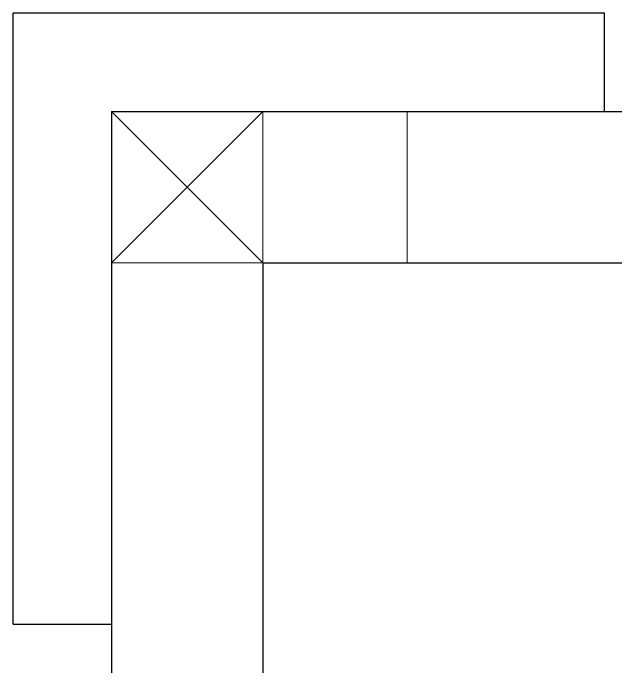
# Model space of a CAD drawing. Header units: inches. Extents: x -605 to 2991212, y -2872845 to 0.
# Drawn here: x 2766805 to 2767722, y -2487994 to -2486999 of the extents above; entities that cross this region are included whole.
import ezdxf

# ---------------------------------------------------------------- set-up
doc = ezdxf.new("R2010")
doc.units = ezdxf.units.IN
doc.header["$LTSCALE"] = 600
doc.header["$MEASUREMENT"] = 0
for name, color, linetype, lineweight in [('GB', 6, 'Continuous', 20), ('rRCC 2', 40, 'Continuous', 15), ('WALLS', 7, 'Continuous', 30)]:
    doc.layers.add(name, color=color, linetype=linetype, lineweight=lineweight)

# ---------------------------------------------------------------- blocks, each defined once
blk = doc.blocks.new('45B')
at = {"layer": 'rRCC 2', "color": 6}
for p, q in [((2170686.68, -2809984.87), (2170916.68, -2810214.87)), ((2170686.68, -2810214.87), (2170916.68, -2809984.87))]:
    blk.add_line(p, q, dxfattribs=at)
for points in [[(2170686.68, -2810214.87), (2170686.68, -2809984.87), (2171136.68, -2809984.87), (2171136.68, -2810214.87)], [(2170686.68, -2809984.87), (2170916.68, -2809984.87), (2170916.68, -2810214.87), (2170686.68, -2810214.87)]]:
    blk.add_lwpolyline(points, close=True, dxfattribs=at)
at = {"layer": 'WALLS', "color": 8, "linetype": 'ByBlock'}
for p, q in [((2171436.68, -2809834.87), (2170536.68, -2809834.87)), ((2170536.68, -2810764.87), (2170536.68, -2809834.87)), ((2171436.68, -2809984.87), (2171436.68, -2809834.87)), ((2170686.68, -2809984.87), (2172186.68, -2809984.87)), ((2170686.68, -2809984.87), (2170686.68, -2811894.87)), ((2170916.68, -2810214.87), (2172186.68, -2810214.87)), ((2170916.68, -2810214.87), (2170916.68, -2812044.87)), ((2170536.68, -2810764.87), (2170686.68, -2810764.87))]:
    blk.add_line(p, q, dxfattribs=at)

msp = doc.modelspace()

# ---------------------------------------------------------------- linework, layer by layer
at = {"layer": 'GB', "color": 1}
for points in [[(2767404.61, -2487149.1), (2773704.66, -2487149.1), (2773704.66, -2487379.1), (2767404.61, -2487379.1)], [(2766954.61, -2487379.1), (2767184.61, -2487379.1), (2767184.61, -2492589.1), (2766954.61, -2492589.1)]]:
    msp.add_lwpolyline(points, close=True, dxfattribs=at)

# ---------------------------------------------------------------- block references
msp.add_blockref('45B', (596267.93, 322835.77), dxfattribs=at)

doc.saveas('drawing.dxf')
